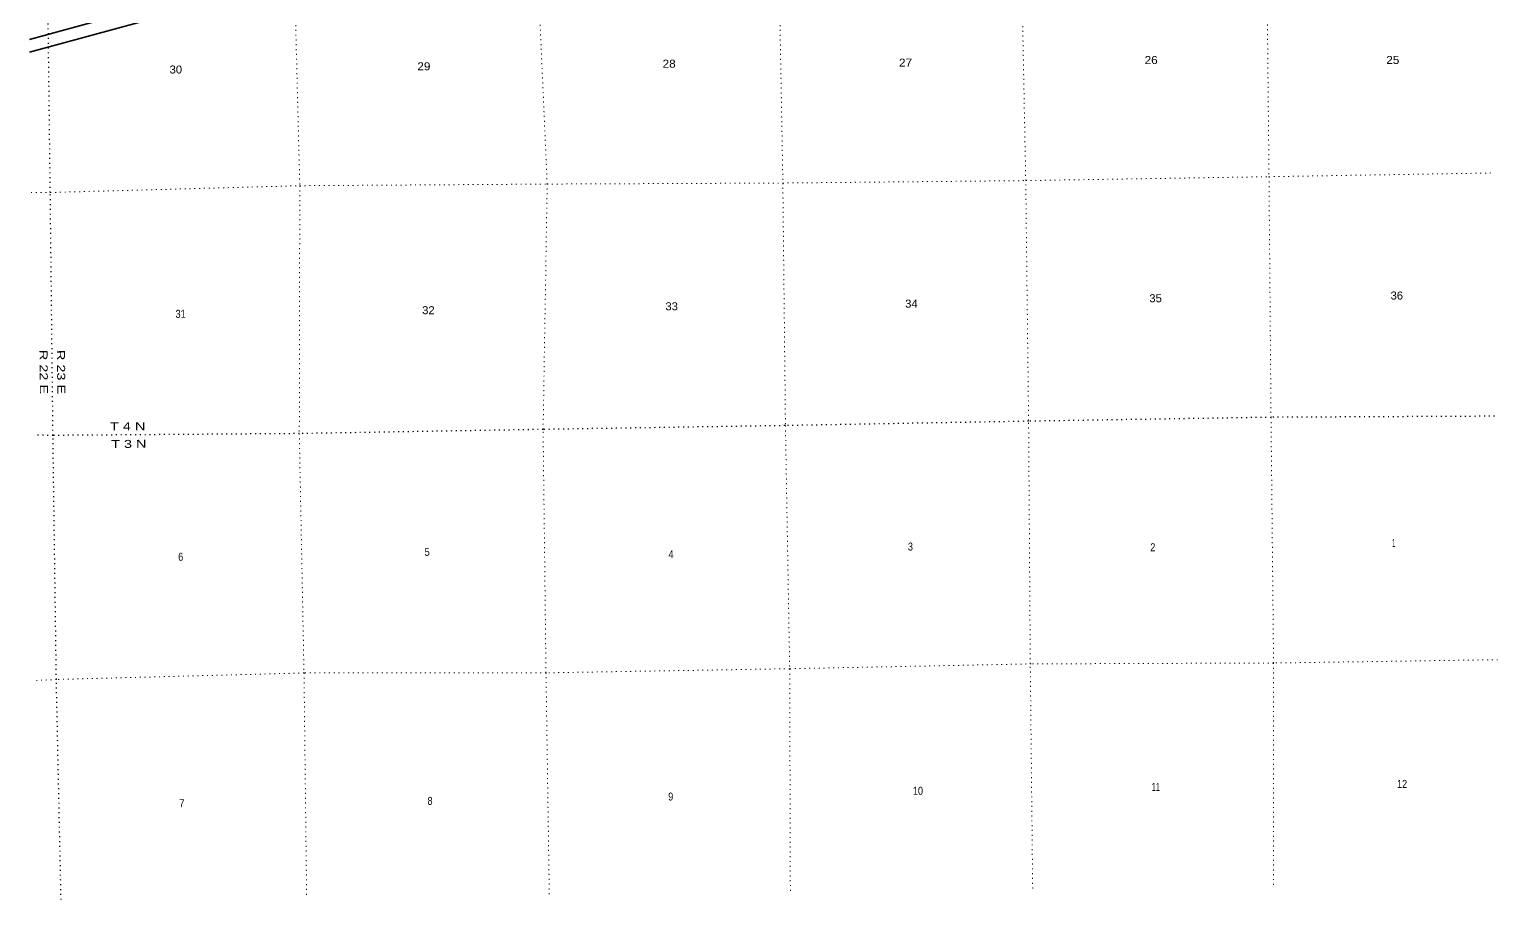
# Model space of a CAD drawing. Header units: feet. Extents: x 254670 to 524092, y -639101 to -543444.
# Drawn here: x 255468 to 287572, y -639101 to -620065 of the extents above; entities that cross this region are included whole.
import ezdxf

# ---------------------------------------------------------------- set-up
doc = ezdxf.new("R2010")
doc.units = ezdxf.units.FT
doc.header["$LTSCALE"] = 70
doc.linetypes.add('DOTTED', pattern=[1.5, 0.3, -1.2])
for name, color, linetype, lineweight in [('18', 7, 'Continuous', 35), ('6', 7, 'DOTTED', 25), ('7', 7, 'DOTTED', 13)]:
    doc.layers.add(name, color=color, linetype=linetype, lineweight=lineweight)

msp = doc.modelspace()

# ---------------------------------------------------------------- linework, layer by layer
at = {"layer": '18'}
for points in [[(255467.64, -620285.47), (283990.23, -612478.93), (284531.81, -612355.55), (284694.88, -612323.22), (284862.28, -612297.45), (285049.01, -612273.83), (285190.66, -612258.8), (287302.27, -612054.1)], [(255470.7, -620563.39), (285142.68, -612492.82), (285759.41, -612342.53), (285879.6, -612316.76), (286034.13, -612290.99), (286190.81, -612263.09), (287303.2, -612129.7)]]:
    msp.add_lwpolyline(points, dxfattribs=at)
at = {"layer": '6'}
for points in [[(256161.18, -639101.4), (256057.87, -634285.27), (255984.51, -628947.26), (255925.47, -623633.31), (255861.1, -618389.69), (255853.17, -617415.36)], [(287506.21, -628527.29), (282617.13, -628551.08), (277314.41, -628636.66), (271987.65, -628732.37), (266701.01, -628815.88), (261370.18, -628907.59), (255984.51, -628947.26), (255562.88, -628940.51)]]:
    msp.add_lwpolyline(points, dxfattribs=at)
at = {"layer": '7'}
for points in [[(282463.67, -611148.49), (282456.02, -612802.04), (282520.62, -618067.75), (282572.68, -623287.3), (282617.13, -628551.08), (282672.75, -633925.32), (282670.33, -638794.01)], [(277405.81, -638857.45), (277353.25, -633942.65), (277316.26, -628620.58), (277253.86, -623372.94), (277151.1, -618113.39), (277048.52, -612871.92), (277052.7, -612685.06)], [(266836.19, -638981.25), (266764.17, -634139.87), (266701.01, -628815.88), (266790.33, -623449.15), (266561.64, -618272.44), (266486.9, -613199.63)], [(271887.99, -613294.52), (271850.29, -618188.92), (271942.77, -623426.4), (271999.72, -628732.33), (272093.06, -634056.2), (272107.04, -638920.12)], [(261239.97, -615852.69), (261248.2, -618291.75), (261380.48, -623484.89), (261370.18, -628907.59), (261472.7, -634143.03), (261530.61, -639041.58)], [(255503.7, -623633.09), (255925.47, -623633.31), (261380.48, -623484.89), (266790.33, -623449.15), (271942.77, -623426.4), (277253.86, -623372.94), (282572.68, -623287.3), (287440.34, -623206.37)], [(287572.15, -633853.16), (282672.75, -633925.32), (277369.37, -633944.6), (272093, -634050.18), (266764.17, -634139.87), (261472.7, -634143.03), (256057.87, -634285.27), (255621.96, -634308.51)]]:
    msp.add_lwpolyline(points, dxfattribs=at)

# ---------------------------------------------------------------- texts
at = {"layer": '6', "width": 1.35}
for s, rotation, p in [('R 22 E', 270.637, (255688.71, -627077.12)), ('R 23 E', 270.637, (256069.66, -627078.52)), ('T 4 N', 0.422, (257232.55, -628838.06)), ('T 3 N', 0.422, (257255.7, -629222.74))]:
    msp.add_text(s, height=175, rotation=rotation, dxfattribs=at).set_placement(p)
at = {"layer": '7'}
for s, width, p in [('30', 1.05, (258533.47, -621030.71)), ('29', 1.1, (263950.89, -620960.43)), ('28', 1.1, (269313.66, -620903.51)), ('27', 1.1, (274482.92, -620879.84)), ('26', 1.1, (279853.31, -620823.22)), ('25', 1.1, (285137.66, -620821.42)), ('33', 1.05, (269375.42, -626209.64)), ('34', 1.05, (274617.62, -626151.59)), ('35', 1.05, (279956.27, -626033.73)), ('36', 1.05, (285231.31, -625974.52)), ('31', 0.85, (258664.01, -626374.76)), ('32', 1.05, (264056.37, -626295.13)), ('5', 0.85, (264111.41, -631582.16)), ('4', 0.85, (269443.53, -631632.98)), ('3', 0.85, (274677.03, -631465.28)), ('2', 0.85, (279976.72, -631480.17)), ('1', 0.4, (285269.28, -631384.58)), ('6', 0.85, (258721.33, -631688.59)), ('10', 0.85, (274786.64, -636807.18)), ('11', 0.65, (280006.88, -636721.9)), ('12', 0.85, (285372.43, -636657.52)), ('7', 0.85, (258745.86, -637080.47)), ('8', 0.85, (264173.66, -637028.59)), ('9', 0.85, (269436.04, -636933.11))]:
    msp.add_text(s, height=175, dxfattribs=dict(at, width=width)).set_placement(p)

doc.saveas('drawing.dxf')
